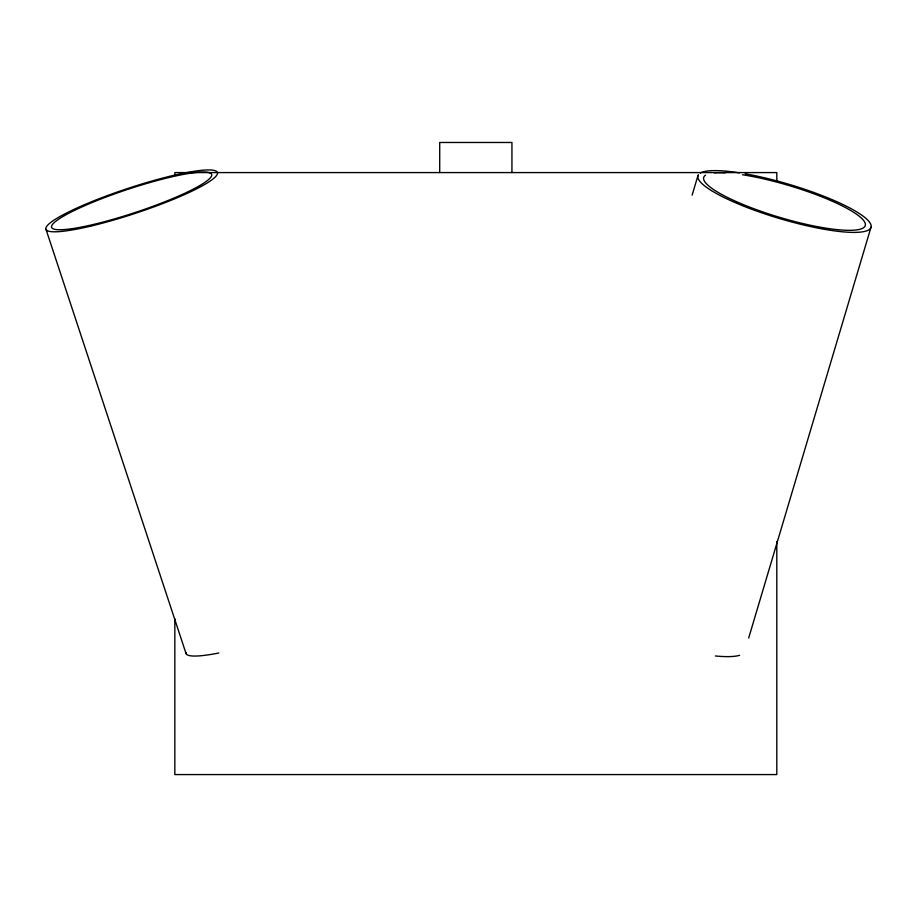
<?xml version="1.0" encoding="UTF-8"?>
<svg xmlns="http://www.w3.org/2000/svg" width="917" height="917" viewBox="0 0 917 917"><rect width="100%" height="100%" fill="white"/><g stroke="black" fill="none" stroke-linecap="round" stroke-linejoin="round"><path stroke-width="1.38" d="M692.129 195.172L697.975 175.525M748.685 637.98L871.07 227.015M45.965 229.239L186.025 653.5M776.802 181.153L776.802 172.579L174.838 172.579L174.838 175.434M776.802 541.488L776.802 774.567L174.838 774.567L174.838 618.711M511.938 172.556L511.938 142.479L439.724 142.479L439.702 172.556M218.773 653.007A90.302 12.998 -18.3 0 1 185.945 652.503M210.188 173.004A84.284 12.139 -18.3 0 1 106.991 220.997A84.284 12.139 -18.3 0 1 77.544 208.938A84.284 12.139 -18.3 0 1 209.764 172.832M739.664 655.3A90.302 17.755 16.6 0 1 715.409 655.976M742.449 174.746A84.284 16.575 16.6 0 1 861.98 218.659A84.284 16.575 16.6 0 1 787.279 219.541A84.284 16.575 16.6 0 1 705.505 175.181M714.332 172.866A84.284 16.575 16.6 0 1 725.164 172.82M745.154 173.783A90.302 17.755 16.6 0 1 867.929 220.298A90.302 17.755 16.6 0 1 791.107 221.822A90.302 17.755 16.6 0 1 698.387 174.711M700.37 172.992A90.302 17.755 16.6 0 1 739.446 172.832M90.714 226.121A90.302 12.998 -18.3 0 0 217.512 172.855A90.302 12.998 -18.3 0 0 86.863 203.677A90.302 12.998 -18.3 0 0 90.714 226.121"/></g></svg>
